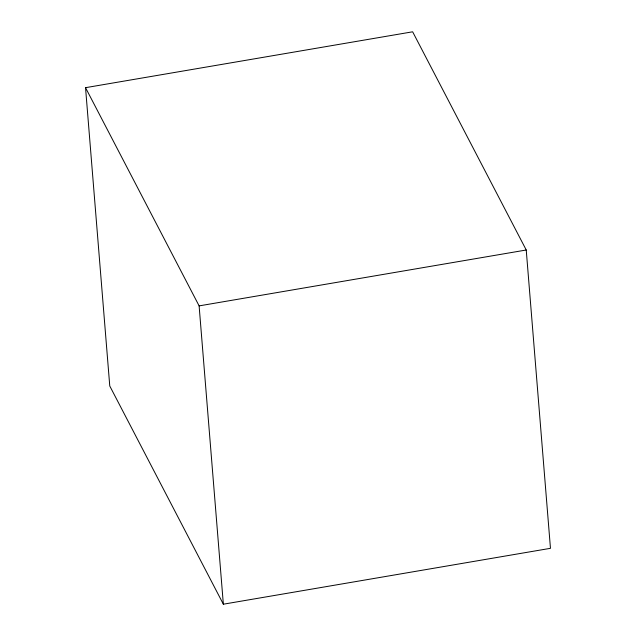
<?xml version="1.0" encoding="UTF-8"?>
<svg xmlns="http://www.w3.org/2000/svg" width="636" height="636" viewBox="0 0 636 636"><rect width="100%" height="100%" fill="white"/><g stroke="black" fill="none" stroke-linecap="round" stroke-linejoin="round"><path stroke-width="0.95" d="M85.534 87.681L412.645 31.8L526.234 250.004L550.466 548.319L223.355 604.2L109.766 385.996L85.534 87.681L199.116 305.884L223.355 604.2M199.116 305.884L526.234 250.004"/></g></svg>
